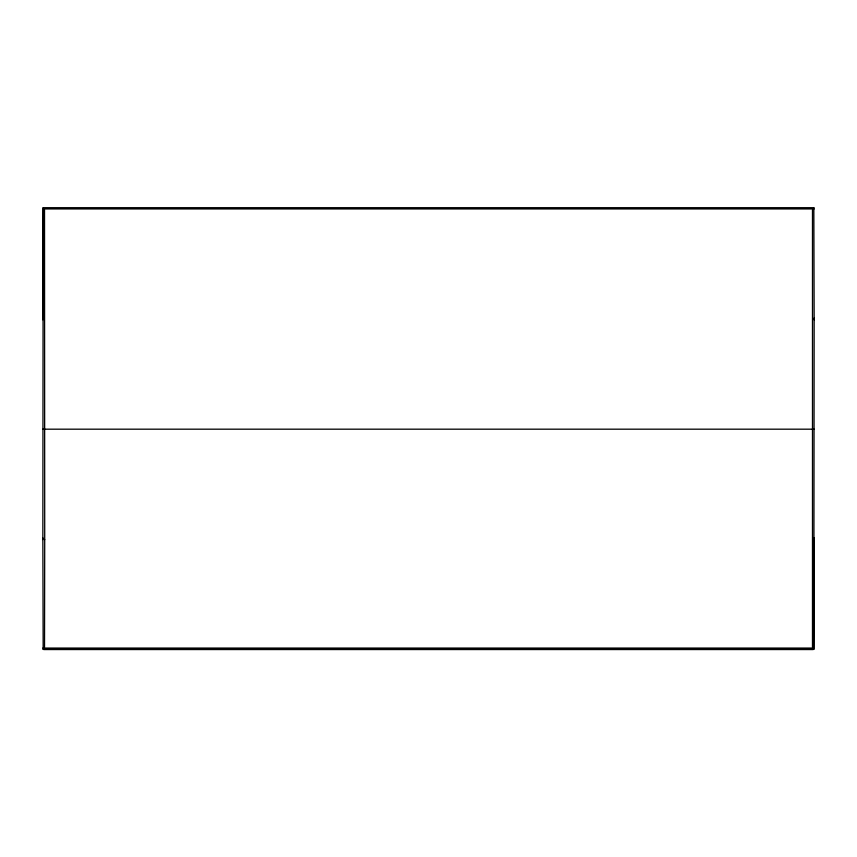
<?xml version="1.0" encoding="UTF-8"?>
<svg xmlns="http://www.w3.org/2000/svg" width="857" height="857" viewBox="0 0 857 857"><rect width="100%" height="100%" fill="white"/><g stroke="black" fill="none" stroke-linecap="round" stroke-linejoin="round"><path stroke-width="1.29" d="M814.15 319.8L813.829 207.694L43.171 207.694L42.85 539.589M42.85 537.885L43.171 649.306L813.829 649.306L814.15 318.097M42.85 319.8L43.171 207.694M814.15 537.885L813.829 649.306M43.171 649.306L43.214 647.635M813.786 209.354L813.829 207.694M42.85 429.186L814.15 429.186M43.686 649.552L813.229 649.552M44.714 539.589L44.521 648.063L812.479 648.063L812.479 208.937L44.521 208.937L44.714 539.589"/></g></svg>
